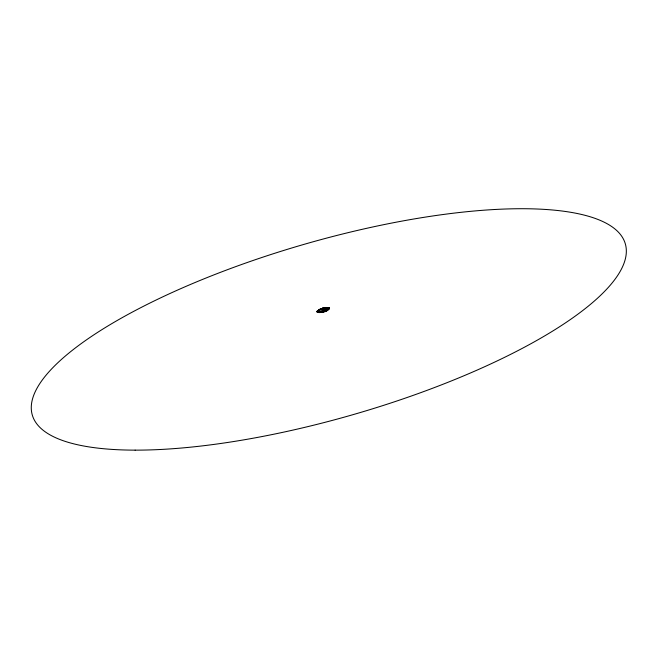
<?xml version="1.0" encoding="UTF-8"?>
<svg xmlns="http://www.w3.org/2000/svg" width="658" height="658" viewBox="0 0 658 658"><rect width="100%" height="100%" fill="white"/><g stroke="black" fill="none" stroke-linecap="round" stroke-linejoin="round"><path stroke-width="0.99" d="M327.988 310.157L327.709 309.745L324.781 310.502L329.403 308.1L326.697 310.51L320.512 311.39L318.924 311.078L319.747 309.63L322.576 308.265L326.195 307.459L328.293 308.322L328.901 307.631C329.592 311.645 320.923 313.134 317.411 312.336L316.975 311.226L321.162 308.651L325.858 307.525L328.901 307.631L329.485 308.388M322.107 312.32C322.881 310.321 327.569 311.004 328.112 308.832M322.519 311.53L322.478 310.954M319.22 310.222L317.962 311.316C318.85 312.131 320.931 312.287 321.458 311.308M319.204 312.649L319.747 311.867M319.434 309.844L318.546 310.033L317.057 311.95M325.101 310.806L319.895 311.785L317.872 310.963L318.941 310.625L317.954 310.847L316.843 311.645L318.102 312.599M328.268 308.816L326.993 309.17L327.125 308.15L323.646 307.96L326.327 307.788M317.411 312.336L318.431 311.612M324.756 308.1C327.429 307.097 323.473 308.232 325.06 307.944M318.003 311.004L318.966 309.655L322.576 308.265L319.796 309.531M318.579 311.744L319.64 311.316M327.125 308.15L328.293 308.421M320.948 311.867L318.003 312.394L318.916 311.884M319.303 309.902L317.691 310.856M325.661 307.895L326.195 307.459M328.893 309.482L328.153 308.964L329.387 308.915M327.955 309.17L326.031 310.387L325.652 310.041M319.689 309.688L321.935 308.717M327.339 307.73L326.607 307.796L327.84 307.492M326.467 308.051L327.232 307.722M320.627 311.867L321.227 311.555L319.928 311.892M320.75 312.534L326.779 310.798M322.288 309.087L323.308 310.453L322.288 309.087L324.221 308.339L325.241 309.704L324.517 309.359M323.012 309.433L324.953 308.692M324.633 308.956L323.251 309.482L323.481 310.296L324.863 309.762L323.933 308.684M323.868 309.564L322.395 310.132L323.226 310.535L325.439 309.679L324.6 309.285M322.584 310.107L323.185 309.918M319.821 311.39L318.99 311.892M322.831 308.421L321.162 308.651L322.749 308.372M319.763 309.424L321.523 308.865L321.162 308.651M327.914 309.038L326.401 309.474L327.273 309.745M318.069 310.946L317.156 311.431M322.231 311.637L321.203 311.843M323.094 308.281L323.794 308.158M322.132 311.933L320.545 312.583M327.297 308.438L328.293 308.322M319.747 309.63L319.081 310.033M320.068 309.318L320.578 309.359M327.256 308.668L328.21 308.758M317.872 310.963L318.924 311.078M328.482 307.779L329.436 308.347M324.345 309.515L324.863 309.762M322.691 309.161L323.481 310.296M327.437 307.862L327.857 308.15M324.83 310.905L325.299 311.39M327.396 307.796L329.14 308.002M323.728 311.925L323.629 310.823M320.471 311.201A4.376 1.217 -16.1 0 0 327.232 308.586A4.376 1.217 -16.1 0 0 321.466 308.758A4.376 1.217 -16.1 0 0 320.471 311.201M135.12 450.138A308.618 88.6 -16.1 0 0 621.242 269.435A308.618 88.6 -16.1 0 0 230.053 268.711A308.618 88.6 -16.1 0 0 135.12 450.138"/></g></svg>
